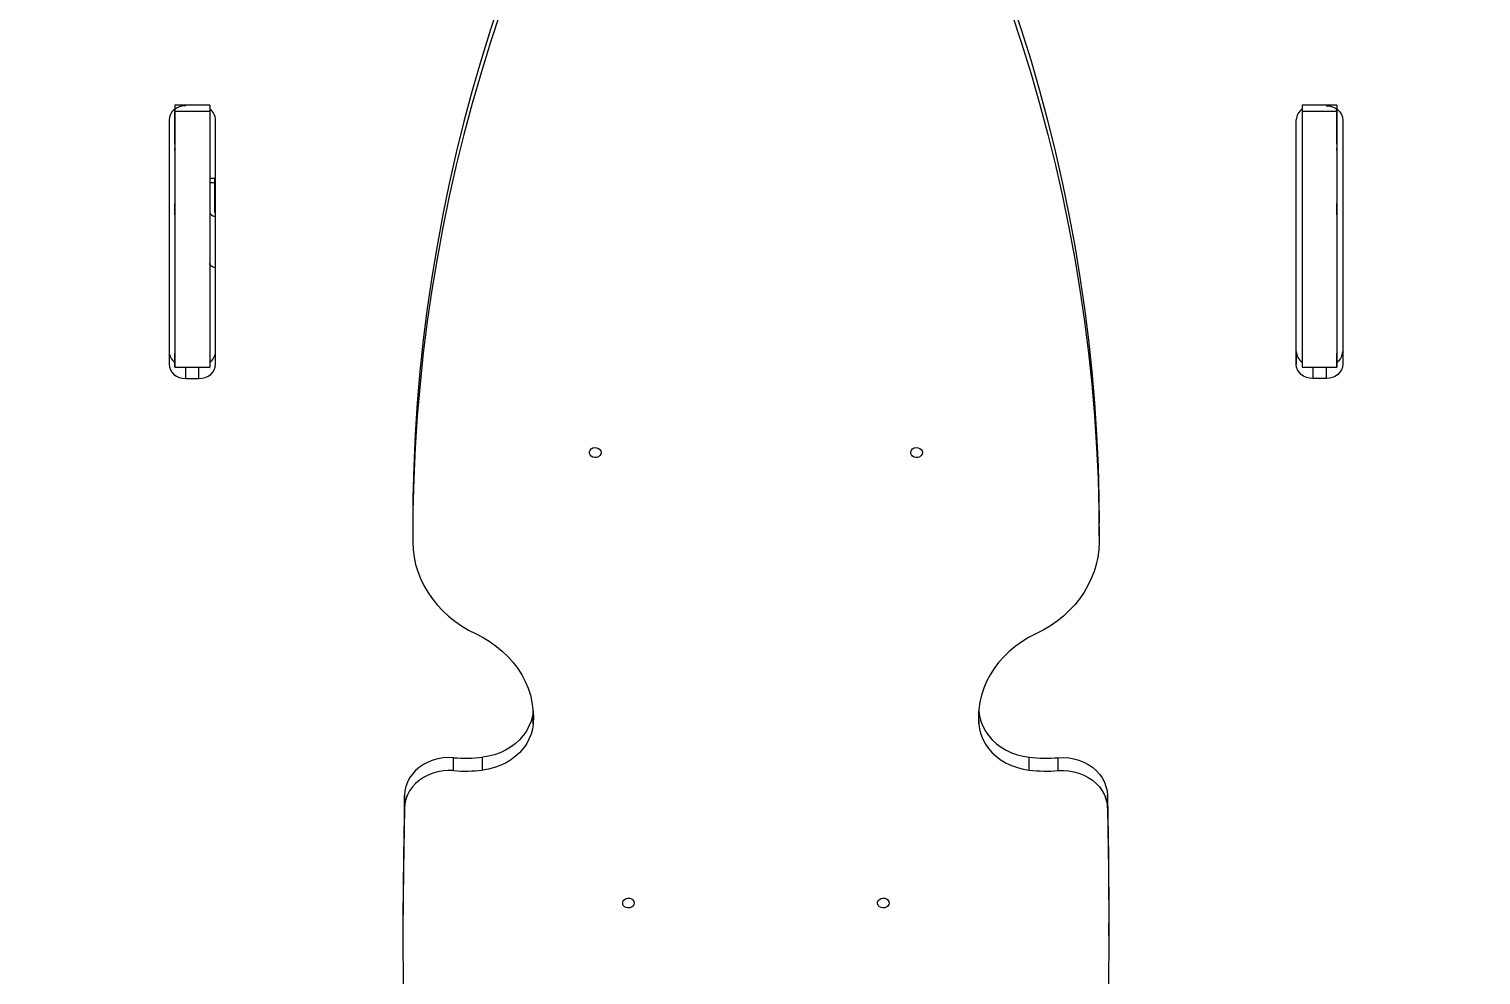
# Model space of a CAD drawing. Header units: millimetres. Extents: x -8422 to 28150, y -6982 to 5510.
# Drawn here: x -1026 to -152, y -1119 to -549 of the extents above; entities that cross this region are included whole.
import ezdxf

# ---------------------------------------------------------------- set-up
doc = ezdxf.new("R2010")
doc.units = ezdxf.units.MM
for name, color, linetype in [('DIKOM_ОБЪЕКТ', 7, 'Continuous'), ('DIKOM_РАЗМЕР_ЗОНА', 7, 'Continuous'), ('DIKOM_РАЗМЕР_ОБЪЕКТА', 7, 'Continuous')]:
    doc.layers.add(name, color=color, linetype=linetype)
doc.styles.add('style1', font='arial.ttf', dxfattribs={"width": 0.8})
doc.dimstyles.new('1-50', dxfattribs={"dimtxt": 300, "dimasz": 200, "dimexe": 100, "dimexo": 0, "dimgap": 100, "dimtad": 1, "dimdec": 0, "dimtxsty": 'style1', "dimcen": 0, "dimclrd": 7, "dimclre": 7, "dimadec": 1, "dimazin": 2, "dimtfac": 1, "dimtdec": 0, "dimtmove": 1, "dimatfit": 3, "dimfxl": 0, "dimlwd": 25, "dimlwe": 18, "dimarcsym": 0})

# ---------------------------------------------------------------- blocks, each defined once
blk = doc.blocks.new('*D0')
at = {"layer": 'Defpoints', "color": 0, "transparency": 16777216}
for p in [(1363.27, 4015), (-6010.96, -2710.04), (-2661.52, -2710.04)]:
    blk.add_point(p, dxfattribs=at)
at = {"layer": 'DIKOM_РАЗМЕР_ОБЪЕКТА', "color": 7, "lineweight": 18, "transparency": 16777216}
for p, q in [((1363.27, 4015), (-6110.96, 4015)), ((-2661.52, -2710.04), (-6110.96, -2710.04))]:
    blk.add_line(p, q, dxfattribs=at)
at = {"layer": 'DIKOM_РАЗМЕР_ОБЪЕКТА', "color": 7, "lineweight": 25, "transparency": 16777216}
blk.add_line((-6010.96, 3815), (-6010.96, -2510.04), dxfattribs=at)
at = {"layer": 'DIKOM_РАЗМЕР_ОБЪЕКТА', "color": 7, "transparency": 16777216}
for points in [[(-6044.3, 3815), (-5977.63, 3815), (-6010.96, 4015)], [(-6044.3, -2510.04), (-5977.63, -2510.04), (-6010.96, -2710.04)]]:
    blk.add_solid(points, dxfattribs=at)
at = {"layer": 'DIKOM_РАЗМЕР_ОБЪЕКТА', "color": 0, "transparency": 16777216, "insert": (-6264.14, 652.48), "char_height": 300, "attachment_point": 5, "rotation": 90, "style": 'style1'}
blk.add_mtext('6700', dxfattribs=at)
blk = doc.blocks.new('*D1')
at = {"layer": 'Defpoints', "color": 0, "transparency": 16777216}
for p in [(-5348.28, 1737.01), (6047.45, 1360.22), (6047.45, -3315.33)]:
    blk.add_point(p, dxfattribs=at)
at = {"layer": 'DIKOM_РАЗМЕР_ОБЪЕКТА', "color": 7, "lineweight": 18, "transparency": 16777216}
for p, q in [((-5348.28, 1737.01), (-5348.28, -3415.33)), ((6047.45, 1360.22), (6047.45, -3415.33))]:
    blk.add_line(p, q, dxfattribs=at)
at = {"layer": 'DIKOM_РАЗМЕР_ОБЪЕКТА', "color": 7, "lineweight": 25, "transparency": 16777216}
blk.add_line((-5148.28, -3315.33), (5847.45, -3315.33), dxfattribs=at)
at = {"layer": 'DIKOM_РАЗМЕР_ОБЪЕКТА', "color": 7, "transparency": 16777216}
for points in [[(-5148.28, -3282), (-5148.28, -3348.67), (-5348.28, -3315.33)], [(5847.45, -3282), (5847.45, -3348.67), (6047.45, -3315.33)]]:
    blk.add_solid(points, dxfattribs=at)
at = {"layer": 'DIKOM_РАЗМЕР_ОБЪЕКТА', "color": 0, "transparency": 16777216, "insert": (349.59, -3062.16), "char_height": 300, "attachment_point": 5, "style": 'style1'}
blk.add_mtext('11400', dxfattribs=at)
blk = doc.blocks.new('*D2')
at = {"layer": 'Defpoints', "color": 0, "transparency": 16777216}
for p in [(8043.93, 833.91), (-7345.5, 649.01), (8043.93, -5007.33)]:
    blk.add_point(p, dxfattribs=at)
at = {"layer": 'DIKOM_РАЗМЕР_ЗОНА', "color": 7, "lineweight": 18, "transparency": 16777216}
for p, q in [((8043.93, 833.91), (8043.93, -5107.33)), ((-7345.5, 649.01), (-7345.5, -5107.33))]:
    blk.add_line(p, q, dxfattribs=at)
at = {"layer": 'DIKOM_РАЗМЕР_ЗОНА', "color": 7, "lineweight": 25, "transparency": 16777216}
blk.add_line((-7145.5, -5007.33), (7843.93, -5007.33), dxfattribs=at)
at = {"layer": 'DIKOM_РАЗМЕР_ЗОНА', "color": 7, "transparency": 16777216}
for points in [[(-7145.5, -4974), (-7145.5, -5040.67), (-7345.5, -5007.33)], [(7843.93, -4974), (7843.93, -5040.67), (8043.93, -5007.33)]]:
    blk.add_solid(points, dxfattribs=at)
at = {"layer": 'DIKOM_РАЗМЕР_ЗОНА', "color": 0, "transparency": 16777216, "insert": (349.22, -4754.16), "char_height": 300, "attachment_point": 5, "style": 'style1'}
blk.add_mtext('15400', dxfattribs=at)
blk = doc.blocks.new('*D3')
at = {"layer": 'Defpoints', "color": 0, "transparency": 16777216}
for p in [(620.22, 5510), (-7971.96, -4607.49), (-3279.17, -4607.49)]:
    blk.add_point(p, dxfattribs=at)
at = {"layer": 'DIKOM_РАЗМЕР_ЗОНА', "color": 7, "lineweight": 18, "transparency": 16777216}
for p, q in [((620.22, 5510), (-8071.96, 5510)), ((-3279.17, -4607.49), (-8071.96, -4607.49))]:
    blk.add_line(p, q, dxfattribs=at)
at = {"layer": 'DIKOM_РАЗМЕР_ЗОНА', "color": 7, "lineweight": 25, "transparency": 16777216}
blk.add_line((-7971.96, 5310), (-7971.96, -4407.49), dxfattribs=at)
at = {"layer": 'DIKOM_РАЗМЕР_ЗОНА', "color": 7, "transparency": 16777216}
for points in [[(-8005.3, 5310), (-7938.63, 5310), (-7971.96, 5510)], [(-8005.3, -4407.49), (-7938.63, -4407.49), (-7971.96, -4607.49)]]:
    blk.add_solid(points, dxfattribs=at)
at = {"layer": 'DIKOM_РАЗМЕР_ЗОНА', "color": 0, "transparency": 16777216, "insert": (-8225.14, 451.25), "char_height": 300, "attachment_point": 5, "rotation": 90, "style": 'style1'}
blk.add_mtext('10100', dxfattribs=at)

msp = doc.modelspace()

# ---------------------------------------------------------------- linework, layer by layer
at = {"layer": 'DIKOM_ОБЪЕКТ', "color": 7, "linetype": 'Continuous', "lineweight": 15}
for p, q in [((-917.51, -595.35), (-938.51, -595.35)), ((-917.51, -599.15), (-938.51, -599.15)), ((-938.51, -618.67), (-938.51, -600.36)), ((-238.67, -599.15), (-259.67, -599.15)), ((-238.67, -595.35), (-259.67, -595.35)), ((-238.66, -618.67), (-238.66, -600.36)), ((-942.01, -604.19), (-942.01, -751.35)), ((-914.01, -743.58), (-914.01, -604.09)), ((-914.01, -751.35), (-914.01, -604.19)), ((-263.16, -743.58), (-263.16, -604.09)), ((-263.16, -751.35), (-263.16, -604.19)), ((-235.16, -604.19), (-235.16, -751.35)), ((-938.54, -613.06), (-938.53, -613.06)), ((-938.53, -613.06), (-938.54, -613.06)), ((-238.64, -613.06), (-238.64, -613.06)), ((-238.64, -613.06), (-238.64, -613.06)), ((-938.51, -621.25), (-938.51, -621.25)), ((-238.66, -621.25), (-238.66, -621.25)), ((-914.51, -639.45), (-917.51, -639.45)), ((-914.51, -642.05), (-917.51, -642.05)), ((-914.51, -659.65), (-914.51, -642.05)), ((-938.51, -748.99), (-938.51, -746)), ((-938.51, -750.09), (-938.51, -749.67)), ((-938.51, -749.67), (-938.51, -749.67)), ((-914.01, -751.35), (-914.01, -743.58)), ((-263.16, -743.58), (-263.16, -751.35)), ((-238.66, -748.99), (-238.66, -746)), ((-238.66, -750.09), (-238.66, -749.67)), ((-238.66, -749.67), (-238.66, -749.67)), ((-938.51, -753.11), (-917.51, -753.11)), ((-932.01, -759.9), (-932.01, -753.11)), ((-932.01, -759.9), (-924.01, -759.9)), ((-924.01, -759.9), (-924.01, -753.11)), ((-259.66, -753.11), (-238.66, -753.11)), ((-253.16, -753.11), (-253.16, -759.9)), ((-245.16, -759.9), (-253.16, -759.9)), ((-245.16, -753.11), (-245.16, -759.9)), ((-795.27, -847.28), (-795.27, -855.05)), ((-381.93, -854.89), (-381.93, -847.13)), ((-722.76, -967.81), (-722.76, -960.04)), ((-454.43, -967.81), (-454.43, -960.04)), ((-753.27, -995.66), (-753.27, -987.89)), ((-423.93, -995.66), (-423.93, -987.89)), ((-770.64, -995.94), (-770.64, -988.18)), ((-406.55, -995.94), (-406.56, -988.18)), ((-800.31, -1018.61), (-800.31, -1010.85)), ((-376.89, -1018.61), (-376.89, -1010.85)), ((-801.14, -1088.42), (-801.14, -1096.18)), ((-376.07, -1095.6), (-376.07, -1087.84))]:
    msp.add_line(p, q, dxfattribs=at)
at = {"layer": 'DIKOM_ОБЪЕКТ', "color": 7, "linetype": 'Continuous', "lineweight": 15, "flags": 128}
for points in [[(-742.32, -531.38), (-748.4, -549.69), (-754.11, -568.09), (-759.45, -586.57), (-764.43, -605.13), (-769.04, -623.75), (-773.27, -642.44), (-777.14, -661.19), (-780.64, -679.99), (-783.77, -698.83), (-786.52, -717.72), (-788.89, -736.65), (-790.9, -755.61), (-792.52, -774.6), (-793.77, -793.6), (-794.64, -812.63), (-795.14, -831.66), (-795.27, -847.28)], [(-434.86, -531.38), (-428.78, -549.69), (-423.08, -568.09), (-417.73, -586.57), (-412.76, -605.13), (-408.15, -623.75), (-403.91, -642.44), (-400.04, -661.19), (-396.55, -679.99), (-393.42, -698.83), (-390.67, -717.72), (-388.3, -736.65), (-386.3, -755.61), (-384.67, -774.6), (-383.42, -793.6), (-382.55, -812.63), (-382.05, -831.66), (-381.93, -847.13)], [(-742.32, -539.14), (-748.4, -557.46), (-754.11, -575.86), (-759.45, -594.34), (-764.43, -612.89), (-769.03, -631.52), (-773.27, -650.2), (-777.14, -668.95), (-780.64, -687.75), (-783.77, -706.6), (-786.52, -725.49), (-788.89, -744.42), (-790.89, -763.38), (-792.52, -782.36), (-793.77, -801.37), (-794.64, -820.39), (-795.14, -839.42), (-795.26, -858.46)], [(-434.86, -539.14), (-428.78, -557.46), (-423.08, -575.86), (-417.73, -594.34), (-412.76, -612.89), (-408.15, -631.52), (-403.91, -650.2), (-400.04, -668.95), (-396.55, -687.75), (-393.42, -706.6), (-390.67, -725.49), (-388.3, -744.42), (-386.29, -763.38), (-384.67, -782.36), (-383.42, -801.37), (-382.55, -820.39), (-382.05, -839.42), (-381.93, -858.46)], [(-932.01, -595.63), (-933.96, -595.8), (-935.84, -596.28), (-937.57, -597.07), (-939.08, -598.14), (-940.32, -599.43), (-941.25, -600.91), (-941.82, -602.52), (-942.01, -604.19)], [(-938.54, -613.06), (-938.54, -612.91), (-938.54, -612.4), (-938.54, -611.54), (-938.54, -610.32), (-938.54, -608.75), (-938.54, -606.84), (-938.54, -604.59), (-938.54, -602.01), (-938.54, -599.12), (-938.54, -597.71)], [(-938.51, -595.35), (-938.51, -595.43), (-938.51, -595.85), (-938.51, -596.63), (-938.51, -597.75), (-938.51, -599.15)], [(-938.51, -600.36), (-938.51, -598.78), (-938.51, -597.69)], [(-938.51, -597.69), (-938.51, -598.95), (-938.51, -609.95), (-938.51, -621.25)], [(-938.51, -599.15), (-938.51, -603.86), (-938.51, -608.79), (-938.51, -613.9), (-938.51, -619.18), (-938.51, -624.61), (-938.51, -630.17), (-938.51, -635.84), (-938.51, -641.59), (-938.51, -647.4), (-938.51, -653.26), (-938.51, -659.13), (-938.51, -665), (-938.51, -670.85), (-938.51, -676.64), (-938.51, -682.37), (-938.51, -688), (-938.51, -693.51), (-938.51, -698.9), (-938.51, -704.12), (-938.51, -709.17), (-938.51, -714.02), (-938.51, -718.67), (-938.51, -723.07), (-938.51, -727.23), (-938.51, -731.13), (-938.51, -734.75), (-938.51, -738.07), (-938.51, -741.09), (-938.51, -743.79), (-938.51, -746.16), (-938.51, -748.2), (-938.51, -749.89), (-938.51, -751.23), (-938.51, -752.22), (-938.51, -752.84), (-938.51, -753.1), (-938.51, -753), (-938.51, -752.54), (-938.51, -751.71), (-938.51, -750.53), (-938.51, -748.99)], [(-917.51, -595.35), (-917.51, -595.43), (-917.51, -595.85), (-917.51, -596.63), (-917.51, -597.75), (-917.51, -599.15)], [(-917.51, -599.15), (-917.51, -603.86), (-917.51, -608.79), (-917.51, -613.9), (-917.51, -619.18), (-917.51, -624.61), (-917.51, -630.17), (-917.51, -635.84), (-917.51, -641.59), (-917.51, -647.4), (-917.51, -653.26), (-917.51, -659.13), (-917.51, -665), (-917.51, -670.85), (-917.51, -676.64), (-917.51, -682.37), (-917.51, -688), (-917.51, -693.51), (-917.51, -698.9), (-917.51, -704.12), (-917.51, -709.17), (-917.51, -714.02), (-917.51, -718.67), (-917.51, -723.07), (-917.51, -727.23), (-917.51, -731.13), (-917.51, -734.75), (-917.51, -738.07), (-917.51, -741.09), (-917.51, -743.79), (-917.51, -746.16), (-917.51, -748.2), (-917.51, -749.89), (-917.51, -751.23), (-917.51, -752.22), (-917.51, -752.84), (-917.51, -753.1), (-917.51, -753.11)], [(-259.67, -595.35), (-259.67, -595.43), (-259.67, -595.85), (-259.67, -596.63), (-259.67, -597.75), (-259.67, -599.15)], [(-259.67, -599.15), (-259.67, -603.86), (-259.67, -608.79), (-259.67, -613.9), (-259.67, -619.18), (-259.67, -624.61), (-259.67, -630.17), (-259.67, -635.84), (-259.67, -641.59), (-259.67, -647.4), (-259.67, -653.26), (-259.67, -659.13), (-259.67, -665), (-259.67, -670.85), (-259.67, -676.64), (-259.67, -682.37), (-259.67, -688), (-259.67, -693.51), (-259.67, -698.9), (-259.67, -704.12), (-259.67, -709.17), (-259.67, -714.02), (-259.67, -718.67), (-259.67, -723.07), (-259.66, -727.23), (-259.66, -731.13), (-259.66, -734.75), (-259.66, -738.07), (-259.66, -741.09), (-259.66, -743.79), (-259.66, -746.16), (-259.66, -748.2), (-259.66, -749.89), (-259.66, -751.23), (-259.66, -752.22), (-259.66, -752.84), (-259.66, -753.1), (-259.66, -753.11)], [(-245.16, -595.63), (-243.21, -595.8), (-241.34, -596.28), (-239.61, -597.07), (-238.09, -598.14), (-236.85, -599.43), (-235.93, -600.91), (-235.36, -602.52), (-235.16, -604.19)], [(-238.67, -595.35), (-238.67, -595.43), (-238.67, -595.85), (-238.67, -596.63), (-238.67, -597.75), (-238.67, -599.15)], [(-238.67, -599.15), (-238.67, -603.86), (-238.67, -608.79), (-238.67, -613.9), (-238.67, -619.18), (-238.67, -624.61), (-238.67, -630.17), (-238.67, -635.84), (-238.67, -641.59), (-238.67, -647.4), (-238.67, -653.26), (-238.67, -659.13), (-238.67, -665), (-238.67, -670.85), (-238.67, -676.64), (-238.67, -682.37), (-238.67, -688), (-238.67, -693.51), (-238.67, -698.9), (-238.67, -704.12), (-238.67, -709.17), (-238.67, -714.02), (-238.67, -718.67), (-238.67, -723.07), (-238.66, -727.23), (-238.66, -731.13), (-238.66, -734.75), (-238.66, -738.07), (-238.66, -741.09), (-238.66, -743.79), (-238.66, -746.16), (-238.66, -748.2), (-238.66, -749.89), (-238.66, -751.23), (-238.66, -752.22), (-238.66, -752.84), (-238.66, -753.1), (-238.66, -753), (-238.66, -752.54), (-238.66, -751.71), (-238.66, -750.53), (-238.66, -748.99)], [(-238.66, -597.69), (-238.66, -598.95), (-238.66, -609.95), (-238.66, -621.25)], [(-238.66, -600.36), (-238.66, -598.78), (-238.66, -597.69)], [(-238.64, -613.06), (-238.64, -612.91), (-238.64, -612.4), (-238.64, -611.54), (-238.64, -610.32), (-238.64, -608.75), (-238.64, -606.84), (-238.64, -604.59), (-238.64, -602.01), (-238.64, -599.12), (-238.64, -597.71)], [(-938.54, -613.06), (-938.54, -611.36), (-938.54, -610.02), (-938.54, -609.04), (-938.53, -608.41), (-938.53, -608.14), (-938.53, -608.22), (-938.53, -608.65), (-938.53, -609.45), (-938.53, -610.59), (-938.53, -612.1), (-938.53, -613.95), (-938.53, -616.16), (-938.53, -618.73), (-938.53, -621.64), (-938.53, -624.91), (-938.53, -628.52), (-938.53, -632.48), (-938.53, -636.79), (-938.52, -641.45), (-938.52, -646.45), (-938.52, -651.78), (-938.52, -657.46), (-938.52, -663.48), (-938.52, -669.83), (-938.52, -676.51), (-938.52, -683.52), (-938.52, -690.86), (-938.52, -698.52), (-938.52, -706.51), (-938.52, -714.81), (-938.52, -723.43), (-938.52, -732.36), (-938.52, -741.6), (-938.52, -750.08)], [(-238.64, -613.06), (-238.64, -611.36), (-238.64, -610.02), (-238.64, -609.04), (-238.64, -608.41), (-238.64, -608.14), (-238.64, -608.22), (-238.64, -608.65), (-238.64, -609.45), (-238.64, -610.59), (-238.64, -612.1), (-238.64, -613.95), (-238.65, -616.16), (-238.65, -618.73), (-238.65, -621.64), (-238.65, -624.91), (-238.65, -628.52), (-238.65, -632.48), (-238.65, -636.79), (-238.65, -641.45), (-238.65, -646.45), (-238.65, -651.78), (-238.65, -657.46), (-238.65, -663.48), (-238.65, -669.83), (-238.65, -676.51), (-238.65, -683.52), (-238.65, -690.86), (-238.65, -698.52), (-238.66, -706.51), (-238.66, -714.81), (-238.66, -723.43), (-238.66, -732.36), (-238.66, -741.6), (-238.66, -750.08)], [(-938.51, -618.67), (-938.51, -620.01), (-938.51, -621.12), (-938.51, -621.96), (-938.51, -622.49), (-938.51, -622.68), (-938.51, -622.53), (-938.51, -622.05), (-938.51, -621.25)], [(-238.66, -618.67), (-238.66, -620.01), (-238.66, -621.12), (-238.66, -621.96), (-238.66, -622.49), (-238.66, -622.68), (-238.66, -622.53), (-238.66, -622.05), (-238.66, -621.25)], [(-914.51, -642.05), (-914.51, -640.88), (-914.51, -640.05), (-914.51, -639.57), (-914.51, -639.45)], [(-938.51, -654.47), (-938.51, -654.66), (-938.51, -655.21), (-938.51, -656.06), (-938.51, -657.11), (-938.51, -658.26), (-938.51, -659.38), (-938.51, -660.34), (-938.51, -661.05), (-938.51, -661.42), (-938.51, -661.42), (-938.51, -661.05), (-938.51, -660.34), (-938.51, -659.38), (-938.51, -658.26), (-938.51, -657.11), (-938.51, -656.06), (-938.51, -655.21), (-938.51, -654.66), (-938.51, -654.47)], [(-238.66, -654.47), (-238.66, -654.66), (-238.66, -655.21), (-238.66, -656.06), (-238.66, -657.11), (-238.66, -658.26), (-238.66, -659.38), (-238.66, -660.34), (-238.66, -661.05), (-238.66, -661.42), (-238.66, -661.42), (-238.66, -661.05), (-238.66, -660.34), (-238.66, -659.38), (-238.66, -658.26), (-238.66, -657.11), (-238.66, -656.06), (-238.66, -655.21), (-238.66, -654.66), (-238.66, -654.47)], [(-917.51, -659.65), (-917.4, -660.26), (-917.06, -660.84), (-916.5, -661.38), (-915.75, -661.85), (-914.85, -662.23), (-914.01, -662.48)], [(-914.01, -693.28), (-914.85, -693.04), (-915.76, -692.65), (-916.5, -692.18), (-917.06, -691.64), (-917.4, -691.06), (-917.51, -690.45)], [(-942.01, -751.35), (-941.82, -753.02), (-941.25, -754.62), (-940.33, -756.1), (-939.08, -757.4), (-937.57, -758.46), (-935.84, -759.25), (-933.96, -759.74), (-932.01, -759.9)], [(-938.51, -749.67), (-938.51, -748.08), (-938.51, -746.73), (-938.51, -745.7), (-938.51, -745.01), (-938.51, -744.69), (-938.51, -744.75), (-938.51, -745.19), (-938.51, -746)], [(-924.01, -759.9), (-922.06, -759.74), (-920.19, -759.25), (-918.46, -758.46), (-916.94, -757.4), (-915.7, -756.1), (-914.77, -754.62), (-914.21, -753.02), (-914.01, -751.35)], [(-253.16, -759.9), (-255.11, -759.74), (-256.99, -759.25), (-258.72, -758.46), (-260.23, -757.4), (-261.48, -756.1), (-262.4, -754.62), (-262.97, -753.02), (-263.16, -751.35)], [(-235.16, -751.35), (-235.35, -753.02), (-235.92, -754.62), (-236.85, -756.1), (-238.09, -757.4), (-239.61, -758.46), (-241.33, -759.25), (-243.21, -759.74), (-245.16, -759.9)], [(-238.66, -749.67), (-238.66, -748.08), (-238.66, -746.73), (-238.66, -745.7), (-238.66, -745.01), (-238.66, -744.69), (-238.66, -744.75), (-238.66, -745.19), (-238.66, -746)], [(-681.86, -804.44), (-682.05, -805.42), (-682.6, -806.28), (-683.44, -806.95), (-684.5, -807.35), (-685.65, -807.43), (-686.76, -807.19), (-687.73, -806.65), (-688.44, -805.87), (-688.81, -804.94), (-688.81, -803.95), (-688.44, -803.02), (-687.73, -802.24), (-686.76, -801.7), (-685.65, -801.46), (-684.5, -801.54), (-683.44, -801.94), (-682.6, -802.6), (-682.05, -803.47), (-681.86, -804.44)], [(-488.33, -804.44), (-488.52, -805.42), (-489.07, -806.28), (-489.92, -806.95), (-490.97, -807.35), (-492.12, -807.43), (-493.24, -807.19), (-494.2, -806.65), (-494.91, -805.87), (-495.28, -804.94), (-495.28, -803.95), (-494.91, -803.02), (-494.2, -802.24), (-493.24, -801.7), (-492.12, -801.46), (-490.97, -801.54), (-489.92, -801.94), (-489.07, -802.6), (-488.52, -803.47), (-488.33, -804.44)], [(-795.26, -858.46), (-795.06, -862.94), (-794.49, -867.39), (-793.55, -871.8), (-792.25, -876.14), (-790.6, -880.39), (-788.6, -884.53), (-786.26, -888.54), (-783.6, -892.4), (-780.62, -896.09), (-777.35, -899.59), (-773.8, -902.88), (-769.98, -905.95), (-765.92, -908.78), (-761.64, -911.36), (-757.16, -913.67)], [(-381.93, -858.46), (-382.13, -862.94), (-382.71, -867.39), (-383.64, -871.8), (-384.94, -876.14), (-386.6, -880.39), (-388.6, -884.53), (-390.93, -888.54), (-393.6, -892.4), (-396.57, -896.09), (-399.84, -899.59), (-403.4, -902.88), (-407.21, -905.95), (-411.27, -908.78), (-415.55, -911.36), (-420.04, -913.67)], [(-757.16, -913.67), (-752.82, -915.91), (-748.7, -918.43), (-744.81, -921.21), (-741.18, -924.23), (-737.82, -927.48), (-734.76, -930.93), (-732.01, -934.58), (-729.59, -938.38), (-727.52, -942.34), (-725.79, -946.41), (-724.44, -950.59), (-723.45, -954.84), (-722.84, -959.14), (-722.61, -963.47), (-722.76, -967.81)], [(-420.04, -913.67), (-424.37, -915.91), (-428.5, -918.43), (-432.39, -921.21), (-436.02, -924.23), (-439.38, -927.48), (-442.44, -930.93), (-445.18, -934.58), (-447.6, -938.38), (-449.68, -942.34), (-451.4, -946.41), (-452.76, -950.59), (-453.75, -954.84), (-454.36, -959.14), (-454.59, -963.47), (-454.43, -967.81)], [(-722.76, -960.04), (-723.21, -963.2), (-724.04, -966.29), (-725.25, -969.3), (-726.82, -972.18), (-728.74, -974.9), (-730.98, -977.43), (-733.52, -979.75), (-736.33, -981.83), (-739.38, -983.64), (-742.63, -985.17), (-746.06, -986.39), (-749.62, -987.3), (-753.27, -987.89)], [(-454.43, -960.04), (-453.99, -963.2), (-453.16, -966.29), (-451.95, -969.3), (-450.38, -972.18), (-448.46, -974.9), (-446.22, -977.43), (-443.68, -979.75), (-440.87, -981.83), (-437.82, -983.64), (-434.57, -985.17), (-431.14, -986.39), (-427.58, -987.3), (-423.93, -987.89)], [(-722.76, -967.81), (-723.21, -970.96), (-724.04, -974.06), (-725.25, -977.06), (-726.82, -979.94), (-728.74, -982.66), (-730.98, -985.2), (-733.52, -987.51), (-736.33, -989.59), (-739.38, -991.4), (-742.63, -992.93), (-746.06, -994.16), (-749.62, -995.07), (-753.27, -995.66)], [(-454.43, -967.81), (-453.99, -970.96), (-453.15, -974.06), (-451.95, -977.06), (-450.38, -979.94), (-448.46, -982.66), (-446.22, -985.2), (-443.68, -987.51), (-440.87, -989.59), (-437.82, -991.4), (-434.57, -992.93), (-431.14, -994.16), (-427.58, -995.07), (-423.93, -995.66)], [(-770.64, -988.18), (-773.83, -988.08), (-777.01, -988.31), (-780.13, -988.85), (-783.16, -989.7), (-786.05, -990.85), (-788.76, -992.28), (-791.26, -993.97), (-793.51, -995.91), (-795.48, -998.05), (-797.14, -1000.38), (-798.47, -1002.86), (-799.44, -1005.45), (-800.06, -1008.13), (-800.31, -1010.85)], [(-770.64, -995.94), (-773.83, -995.85), (-777.01, -996.07), (-780.13, -996.61), (-783.16, -997.46), (-786.05, -998.61), (-788.76, -1000.04), (-791.26, -1001.74), (-793.51, -1003.67), (-795.48, -1005.82), (-797.14, -1008.14), (-798.46, -1010.62), (-799.44, -1013.22), (-800.06, -1015.89), (-800.31, -1018.61)], [(-406.56, -988.18), (-403.37, -988.08), (-400.19, -988.31), (-397.07, -988.85), (-394.04, -989.7), (-391.15, -990.85), (-388.44, -992.28), (-385.94, -993.97), (-383.69, -995.91), (-381.72, -998.05), (-380.06, -1000.38), (-378.74, -1002.86), (-377.76, -1005.45), (-377.14, -1008.13), (-376.89, -1010.85)], [(-406.55, -995.94), (-403.37, -995.85), (-400.19, -996.07), (-397.07, -996.61), (-394.04, -997.46), (-391.15, -998.61), (-388.44, -1000.04), (-385.94, -1001.74), (-383.69, -1003.67), (-381.72, -1005.82), (-380.06, -1008.14), (-378.74, -1010.62), (-377.76, -1013.22), (-377.14, -1015.89), (-376.89, -1018.61)], [(-800.31, -1010.85), (-800.91, -1047.67), (-801.14, -1084.49), (-801.14, -1088.42)], [(-376.89, -1010.85), (-376.29, -1047.67), (-376.07, -1084.49), (-376.07, -1087.84)], [(-800.31, -1018.61), (-800.91, -1055.43), (-801.14, -1092.25), (-800.99, -1129.07), (-800.46, -1165.89), (-799.56, -1202.71), (-798.28, -1239.51), (-796.63, -1276.31), (-794.6, -1313.09), (-792.19, -1349.85), (-789.41, -1386.6)], [(-376.89, -1018.61), (-376.29, -1055.43), (-376.07, -1092.25), (-376.22, -1129.07), (-376.75, -1165.89), (-377.65, -1202.71), (-378.93, -1239.51), (-380.59, -1276.31), (-382.62, -1313.09), (-385.02, -1349.85), (-387.8, -1386.6)], [(-661.86, -1075.68), (-662.05, -1076.65), (-662.6, -1077.52), (-663.45, -1078.19), (-664.51, -1078.59), (-665.65, -1078.67), (-666.77, -1078.42), (-667.74, -1077.89), (-668.44, -1077.11), (-668.82, -1076.17), (-668.82, -1075.19), (-668.44, -1074.26), (-667.74, -1073.48), (-666.77, -1072.94), (-665.65, -1072.7), (-664.51, -1072.78), (-663.45, -1073.18), (-662.6, -1073.84), (-662.05, -1074.71), (-661.86, -1075.68)], [(-508.34, -1075.68), (-508.53, -1076.65), (-509.08, -1077.52), (-509.92, -1078.19), (-510.98, -1078.59), (-512.13, -1078.67), (-513.24, -1078.42), (-514.21, -1077.89), (-514.92, -1077.11), (-515.29, -1076.17), (-515.29, -1075.19), (-514.92, -1074.26), (-514.21, -1073.48), (-513.24, -1072.94), (-512.13, -1072.7), (-510.98, -1072.78), (-509.92, -1073.18), (-509.08, -1073.84), (-508.53, -1074.71), (-508.34, -1075.68)]]:
    msp.add_lwpolyline(points, dxfattribs=at)
at = {"layer": 'DIKOM_ОБЪЕКТ', "color": 7, "linetype": 'Continuous', "lineweight": 15}
for centre, radius, start, end in [((-922.22, -604.42), 8.22, 1.59274, 55.01137), ((-254.95, -604.42), 8.22, 124.98863, 178.40726), ((-913.39, -659.57), 1.13, 184.03132, 236.42703), ((-933.8, -743.36), 8.22, 181.5913, 234.97455), ((-922.16, -743.39), 8.15, 304.77801, 358.63243), ((-255.01, -743.39), 8.15, 181.36689, 235.20186), ((-243.37, -743.36), 8.22, 305.02545, 358.4087), ((-763.43, -898.96), 89.51, 265.3768, 276.52035), ((-413.77, -898.96), 89.51, 263.47964, 274.6232), ((-763.43, -906.73), 89.51, 265.3768, 276.52035), ((-413.77, -906.73), 89.51, 263.47964, 274.6232)]:
    msp.add_arc(centre, radius, start, end, dxfattribs=at)

# ---------------------------------------------------------------- dimensions: what is measured, and where the dimension line sits
at = {"layer": 'DIKOM_РАЗМЕР_ЗОНА'}
dim = msp.add_linear_dim(base=(-7971.96, -4607.49), p1=(620.22, 5510), p2=(-3279.17, -4607.49), angle=90, text='10100', dimstyle='1-50', override={"dimscale": 1, "dimtix": 0, "dimtofl": 1, "dimtmove": 1, "dimatfit": 3}, dxfattribs=at)
dim.commit()
dim.dimension.update_dxf_attribs({"geometry": '*D3', "text_midpoint": (-8225.14, 451.25)})
dim = msp.add_linear_dim(base=(8043.93, -5007.33), p1=(-7345.5, 649.01), p2=(8043.93, 833.91), text='15400', dimstyle='1-50', override={"dimscale": 1, "dimtix": 0, "dimtofl": 1, "dimtmove": 1, "dimatfit": 3}, dxfattribs=at)
dim.commit()
dim.dimension.update_dxf_attribs({"geometry": '*D2', "text_midpoint": (349.22, -4754.16)})
at = {"layer": 'DIKOM_РАЗМЕР_ОБЪЕКТА'}
dim = msp.add_linear_dim(base=(-6010.96, -2710.04), p1=(1363.27, 4015), p2=(-2661.52, -2710.04), angle=90, text='6700', dimstyle='1-50', override={"dimscale": 1, "dimtix": 0, "dimtofl": 1, "dimtmove": 1, "dimatfit": 3}, dxfattribs=at)
dim.commit()
dim.dimension.update_dxf_attribs({"geometry": '*D0', "text_midpoint": (-6264.14, 652.48)})
dim = msp.add_linear_dim(base=(6047.45, -3315.33), p1=(-5348.28, 1737.01), p2=(6047.45, 1360.22), text='11400', dimstyle='1-50', override={"dimscale": 1, "dimtix": 0, "dimtofl": 1, "dimtmove": 1, "dimatfit": 3}, dxfattribs=at)
dim.commit()
dim.dimension.update_dxf_attribs({"geometry": '*D1', "text_midpoint": (349.59, -3062.16)})

doc.saveas('drawing.dxf')
